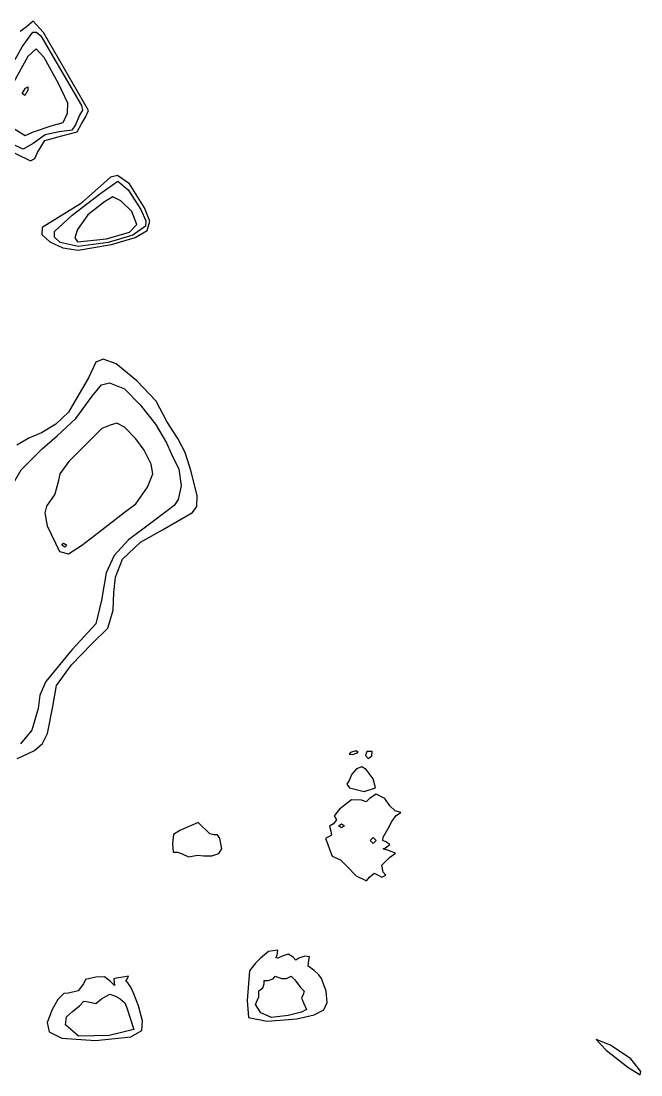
# Model space of a CAD drawing. Extents: x 7 to 148, y 2 to 114.
# Drawn here: x 98.59 to 125.14, y 48.18 to 93.3 of the extents above; entities that cross this region are included whole.
import ezdxf

# ---------------------------------------------------------------- set-up
doc = ezdxf.new("R2010")
doc.units = 0

msp = doc.modelspace()

# ---------------------------------------------------------------- linework, layer by layer
at = {"layer": 'Image'}
for p, q in [((98.801229, 93.041861), (98.555776, 92.851361)), ((99.104817, 93.302382), (98.801229, 93.041861)), ((99.551343, 92.81555), (99.104817, 93.302382)), ((98.640426, 92.194941), (99.088603, 92.825863)), ((99.088603, 92.825863), (99.255792, 92.834087)), ((99.255792, 92.834087), (99.435353, 92.667383)), ((99.435353, 92.667383), (101.171464, 89.680492)), ((101.475314, 89.476435), (99.551343, 92.81555)), ((98.340209, 91.651384), (98.640426, 92.194941)), ((99.228198, 92.117051), (98.877677, 91.780115)), ((99.576862, 91.736836), (99.228198, 92.117051)), ((98.877677, 91.780115), (98.268391, 90.677973)), ((100.195198, 90.635386), (99.576862, 91.736836)), ((98.636542, 90.19463), (98.771673, 90.430469)), ((98.877506, 90.341632), (98.745017, 90.110721)), ((98.771673, 90.430469), (98.878425, 90.488571)), ((98.878425, 90.488571), (98.877506, 90.341632)), ((100.593121, 89.786922), (100.195198, 90.635386)), ((98.745017, 90.110721), (98.636542, 90.19463)), ((98.636542, 90.19463), (98.636542, 90.19463)), ((100.394084, 88.960879), (100.578349, 89.365387)), ((100.578349, 89.365387), (100.593121, 89.786922)), ((101.218733, 89.482383), (101.096132, 89.266907)), ((101.171464, 89.680492), (101.218733, 89.482383)), ((101.352929, 89.182452), (101.475314, 89.476435)), ((97.728269, 89.038762), (98.763542, 88.396304)), ((99.874256, 88.809747), (100.394084, 88.960879)), ((101.096132, 89.266907), (100.92254, 88.855845)), ((101.176539, 88.897089), (101.352929, 89.182452)), ((98.763542, 88.396304), (99.116176, 88.55575)), ((99.116176, 88.55575), (99.874256, 88.809747)), ((99.116176, 88.55575), (99.116176, 88.55575)), ((100.22132, 88.562211), (99.620266, 88.433933)), ((100.764514, 88.629775), (100.22132, 88.562211)), ((100.329186, 88.386031), (100.991656, 88.557506)), ((100.92254, 88.855845), (100.764514, 88.629775)), ((100.991656, 88.557506), (101.176539, 88.897089)), ((98.680043, 87.824348), (98.043876, 88.103969)), ((99.107535, 88.063483), (98.680043, 87.824348)), ((99.620266, 88.433933), (99.107535, 88.063483)), ((99.296531, 87.672056), (99.610062, 88.189398)), ((99.610062, 88.189398), (100.329186, 88.386031)), ((98.325454, 87.647752), (98.992801, 87.322179)), ((99.171026, 87.412212), (99.296531, 87.672067)), ((99.296531, 87.672067), (99.296531, 87.672056)), ((98.992801, 87.322179), (99.171026, 87.412212)), ((102.716769, 86.682746), (102.412838, 86.623294)), ((103.235227, 86.326867), (102.716769, 86.682746)), ((101.999932, 86.245488), (101.13795, 85.476253)), ((102.412838, 86.623294), (101.999932, 86.245488)), ((102.001345, 85.926941), (102.732327, 86.444391)), ((102.732327, 86.444391), (103.170244, 86.075246)), ((103.881215, 85.303729), (103.235227, 86.326867)), ((100.776873, 84.994714), (102.001345, 85.926941)), ((102.519666, 85.776388), (102.165601, 85.561208)), ((102.862959, 85.60125), (102.519666, 85.776388)), ((103.170244, 86.075246), (103.716536, 85.237072)), ((101.13795, 85.476253), (100.161871, 84.878732)), ((102.165601, 85.561208), (101.452787, 85.009222)), ((103.337027, 85.155166), (102.862959, 85.60125)), ((104.105446, 84.72831), (103.881215, 85.303729)), ((100.161871, 84.878732), (99.493625, 84.467281)), ((100.017878, 84.297337), (100.776873, 84.994714)), ((101.452787, 85.009222), (101.007148, 84.382374)), ((103.547203, 84.587275), (103.337027, 85.155166)), ((103.716536, 85.237072), (103.934654, 84.754356)), ((99.493625, 84.467281), (99.48115, 84.162745)), ((103.23885, 84.266081), (103.547203, 84.587275)), ((103.920506, 84.520336), (103.376402, 84.134869)), ((103.934654, 84.754356), (103.920506, 84.520336)), ((103.994596, 84.331427), (104.105446, 84.72831)), ((99.48115, 84.162745), (99.814439, 83.845896)), ((100.021951, 84.043987), (100.017878, 84.297337)), ((100.266374, 83.818799), (100.021951, 84.043987)), ((101.007148, 84.382374), (100.888429, 84.019188)), ((100.888429, 84.019188), (101.011637, 83.845165)), ((101.011637, 83.845165), (102.241838, 83.980658)), ((102.241838, 83.980658), (103.23885, 84.266081)), ((102.241838, 83.980658), (102.241838, 83.980658)), ((103.376402, 84.134869), (102.323014, 83.820442)), ((102.461942, 83.735466), (103.472237, 84.02863)), ((103.472237, 84.02863), (103.994596, 84.331427)), ((99.814439, 83.845896), (100.37135, 83.594676)), ((101.027739, 83.654682), (100.266374, 83.818855)), ((100.266374, 83.818855), (100.266374, 83.818799)), ((100.37135, 83.594676), (101.029743, 83.487028)), ((102.323014, 83.820442), (101.027739, 83.654682)), ((101.029743, 83.487028), (102.461942, 83.735466)), ((102.461942, 83.735466), (102.461942, 83.735466)), ((101.794297, 78.700126), (101.469956, 78.020068)), ((102.098405, 78.824401), (101.794297, 78.700126)), ((102.662712, 78.624475), (102.098405, 78.824401)), ((103.550336, 77.903041), (102.662712, 78.624475)), ((101.469956, 78.020068), (100.616583, 76.549316)), ((101.629569, 77.236903), (102.039218, 77.720256)), ((102.039218, 77.720256), (102.371875, 77.808402)), ((102.371875, 77.808402), (103.02104, 77.552263)), ((104.375519, 77.030167), (103.550336, 77.903041)), ((100.932877, 76.279379), (101.629569, 77.236903)), ((103.02104, 77.552263), (103.693962, 76.874628)), ((103.693962, 76.874628), (104.35027, 76.048002)), ((104.838744, 76.157404), (104.375519, 77.030167)), ((100.616583, 76.549316), (100.083856, 76.040794)), ((100.133217, 75.545037), (100.932877, 76.279379)), ((100.083856, 76.040794), (99.463719, 75.663875)), ((102.052743, 75.858978), (100.630707, 74.443245)), ((102.405141, 75.994191), (102.052743, 75.858978)), ((102.692196, 76.078278), (102.405141, 75.994191)), ((103.012711, 75.910887), (102.692196, 76.078278)), ((103.497792, 75.417934), (103.012711, 75.910887)), ((104.35027, 76.048002), (104.822765, 75.243669)), ((105.29729, 75.425702), (104.838744, 76.157404)), ((98.915834, 75.437738), (98.405932, 75.141405)), ((99.463719, 75.663875), (98.915834, 75.437738)), ((99.491675, 74.987915), (100.133217, 75.545037)), ((103.854167, 74.926516), (103.497792, 75.417934)), ((105.619295, 74.833036), (105.29729, 75.425702)), ((99.187333, 74.691358), (99.491675, 74.987915)), ((104.167182, 74.330572), (103.854167, 74.926516)), ((104.822765, 75.243669), (105.030042, 74.760406)), ((98.596055, 74.079215), (99.187333, 74.691358)), ((105.030042, 74.760406), (105.340504, 74.120458)), ((105.871697, 74.01139), (105.619295, 74.833036)), ((98.111993, 73.248137), (98.596055, 74.079215)), ((100.630707, 74.443245), (100.251974, 73.913479)), ((104.227353, 73.917694), (104.167182, 74.330572)), ((105.340504, 74.120458), (105.43908, 73.397486)), ((106.125765, 72.967959), (105.871697, 74.01139)), ((100.192875, 73.627096), (100.036664, 73.050528)), ((100.251974, 73.913479), (100.192875, 73.627096)), ((104.004476, 73.339553), (104.227353, 73.917694)), ((103.500734, 72.626454), (104.004476, 73.339553)), ((105.43908, 73.397486), (105.31142, 72.810246)), ((100.036664, 73.050528), (99.680957, 72.534845)), ((105.31142, 72.810246), (105.141736, 72.559075)), ((106.110389, 72.510549), (106.125765, 72.967959)), ((99.680957, 72.534845), (99.60766, 72.238941)), ((99.60766, 72.238941), (99.710284, 71.692622)), ((101.913199, 71.411536), (103.000355, 72.266031)), ((103.000355, 72.266031), (103.500734, 72.626454)), ((104.839572, 72.335156), (104.14125, 71.804614)), ((104.640349, 71.513221), (105.928593, 72.252701)), ((105.141736, 72.559075), (104.839572, 72.335156)), ((105.928593, 72.252701), (106.110389, 72.510549)), ((104.14125, 71.804614), (103.192261, 71.091426)), ((99.710284, 71.692622), (100.233669, 70.587371)), ((101.172486, 70.851332), (101.913199, 71.411536)), ((103.700102, 70.990396), (104.640349, 71.513221)), ((100.329874, 70.865744), (100.409542, 70.950411)), ((100.461869, 70.781077), (100.329874, 70.865744)), ((100.329874, 70.865744), (100.329874, 70.865744)), ((100.409542, 70.950411), (100.54154, 70.865744)), ((100.54154, 70.865744), (100.461869, 70.781077)), ((100.617551, 70.496064), (101.172486, 70.851332)), ((101.172486, 70.851332), (101.172486, 70.851332)), ((103.192261, 71.091426), (102.571836, 70.424674)), ((102.929105, 70.258455), (103.700102, 70.990396)), ((100.233669, 70.587371), (100.617551, 70.496064)), ((102.571836, 70.424674), (102.234872, 69.673092)), ((102.629647, 69.483634), (102.929105, 70.258455)), ((102.234872, 69.673092), (102.026642, 68.509347)), ((102.555173, 68.835953), (102.629647, 69.483634)), ((102.532101, 68.079918), (102.555173, 68.835953)), ((102.026642, 68.509347), (101.788419, 67.493348)), ((102.306615, 67.311798), (102.532101, 68.079918)), ((101.788419, 67.493348), (100.773376, 66.393048)), ((101.604404, 66.620018), (102.306615, 67.311798)), ((100.773376, 66.393048), (99.644424, 65.019748)), ((100.74507, 65.732576), (101.604404, 66.620018)), ((100.105163, 64.844999), (100.74507, 65.732576)), ((99.644424, 65.019748), (99.393841, 64.438769)), ((99.949192, 63.953852), (100.105163, 64.844999)), ((99.393841, 64.438769), (99.315137, 63.863388)), ((99.315137, 63.863388), (99.046534, 62.933089)), ((99.718282, 62.801868), (99.949192, 63.953852)), ((99.046534, 62.933089), (98.561755, 62.348465)), ((99.504936, 62.360159), (99.718282, 62.801868)), ((99.161237, 62.061036), (99.504936, 62.360159)), ((98.627023, 61.806422), (99.161237, 62.061036)), ((112.691191, 61.975755), (112.638958, 61.910466)), ((112.638958, 61.910466), (112.797025, 61.892385)), ((112.922644, 62.056045), (112.691191, 61.975755)), ((112.797025, 61.892385), (113.029858, 61.975755)), ((113.029858, 61.975755), (112.922644, 62.056045)), ((113.029858, 61.975755), (113.029858, 61.975755)), ((113.403786, 62.023111), (113.336687, 61.851962)), ((113.336687, 61.851962), (113.451646, 61.727798)), ((113.62259, 62.018054), (113.403786, 62.023111)), ((113.451646, 61.727798), (113.616277, 61.84122)), ((113.616266, 61.841217), (113.62259, 62.018054)), ((113.616277, 61.84122), (113.616266, 61.841217)), ((98.424876, 61.721756), (98.627023, 61.806422)), ((113.18104, 61.374484), (112.960566, 61.287826)), ((113.3714, 61.253481), (113.18104, 61.374484)), ((112.758218, 61.047204), (112.638481, 60.778964)), ((112.960566, 61.287826), (112.758218, 61.047204)), ((113.675436, 60.847349), (113.3714, 61.253481)), ((112.638481, 60.778964), (112.537796, 60.621159)), ((112.537796, 60.621159), (112.649223, 60.472061)), ((112.649223, 60.472061), (113.278798, 60.314781)), ((113.774587, 60.467241), (113.675436, 60.847349)), ((113.278798, 60.314781), (113.774582, 60.467246)), ((113.790772, 60.197757), (113.517217, 60.008038)), ((113.774582, 60.467246), (113.774587, 60.467241)), ((114.167369, 60.013072), (113.790772, 60.197757)), ((112.746817, 59.950857), (112.221123, 59.551319)), ((113.168224, 59.93768), (112.746817, 59.950857)), ((113.376225, 59.86616), (113.168224, 59.93768)), ((113.517217, 60.008038), (113.376225, 59.86616)), ((114.38453, 59.692793), (114.167369, 60.013072)), ((114.617364, 59.478684), (114.38453, 59.692793)), ((112.221123, 59.551319), (111.998487, 59.266415)), ((111.998487, 59.266415), (112.098533, 59.097082)), ((114.469197, 59.028724), (114.659697, 59.289846)), ((114.850197, 59.418584), (114.617364, 59.478684)), ((114.659697, 59.289846), (114.850197, 59.418584)), ((106.178335, 58.990693), (105.388695, 58.638853)), ((106.67986, 58.502757), (106.178335, 58.990693)), ((111.976529, 58.927748), (111.80055, 58.828523)), ((111.80055, 58.828523), (111.858411, 58.61394)), ((112.098533, 59.097082), (111.976529, 58.927748)), ((112.183187, 58.843092), (112.310187, 58.927759)), ((112.310187, 58.758426), (112.183187, 58.843092)), ((112.183187, 58.843092), (112.183187, 58.843092)), ((112.310187, 58.927759), (112.437186, 58.843092)), ((112.437186, 58.843092), (112.310187, 58.758426)), ((114.094243, 58.362631), (114.309595, 58.721551)), ((114.309595, 58.721551), (114.469197, 59.028724)), ((105.11422, 58.471935), (105.071196, 58.083792)), ((105.388695, 58.638853), (105.11422, 58.471935)), ((106.849127, 58.462064), (106.67986, 58.502757)), ((107.000485, 58.457191), (106.849127, 58.462064)), ((107.103127, 58.292927), (107.000485, 58.457191)), ((107.184971, 57.850389), (107.103127, 58.292927)), ((111.886867, 58.446938), (111.629271, 58.294187)), ((111.629271, 58.294187), (111.710001, 58.089407)), ((111.858411, 58.61394), (111.886867, 58.446938)), ((113.537852, 58.208093), (113.664852, 58.335093)), ((113.664852, 58.335093), (113.791851, 58.208093)), ((114.0865, 58.210889), (114.094243, 58.362631)), ((105.071196, 58.083792), (105.100174, 57.720583)), ((107.059709, 57.657753), (107.184971, 57.850389)), ((111.710001, 58.089407), (111.818179, 57.79586)), ((111.818179, 57.79586), (111.917744, 57.548741)), ((113.664852, 58.081093), (113.537852, 58.208093)), ((113.537852, 58.208093), (113.537852, 58.208093)), ((113.791851, 58.208093), (113.664852, 58.081093)), ((114.214867, 58.150965), (114.0865, 58.210889)), ((114.09313, 57.849831), (114.199018, 57.903127)), ((114.321023, 57.787869), (114.09313, 57.849831)), ((114.199018, 57.903127), (114.386673, 58.036944)), ((114.386673, 58.036944), (114.214867, 58.150965)), ((114.619343, 57.670699), (114.321023, 57.787869)), ((105.100174, 57.720583), (105.282862, 57.707653)), ((105.282862, 57.707653), (105.494528, 57.638711)), ((105.494528, 57.638711), (105.75856, 57.514002)), ((105.75856, 57.514002), (106.144059, 57.589488)), ((106.144059, 57.589496), (106.419225, 57.55759)), ((106.144059, 57.589488), (106.144059, 57.589496)), ((106.419225, 57.55759), (106.763376, 57.552721)), ((106.763376, 57.552721), (107.059709, 57.657753)), ((111.917744, 57.548741), (112.267321, 57.390304)), ((112.267321, 57.390304), (112.521321, 57.131997)), ((114.040905, 57.151655), (114.365174, 57.488428)), ((114.365174, 57.488428), (114.619343, 57.670699)), ((112.521321, 57.131997), (112.945199, 56.69379)), ((114.097027, 56.861752), (114.040905, 57.151655)), ((114.210458, 56.726224), (114.097027, 56.861752)), ((112.945199, 56.69379), (113.385655, 56.491855)), ((113.385655, 56.491855), (113.513333, 56.641751)), ((113.513325, 56.641762), (113.71158, 56.8076)), ((113.513333, 56.641751), (113.513325, 56.641762)), ((113.71158, 56.8076), (113.876523, 56.726428)), ((113.876523, 56.726428), (114.045856, 56.641762)), ((114.045856, 56.641762), (114.210458, 56.726224)), ((109.192967, 53.467097), (108.840678, 53.176204)), ((109.586847, 53.514632), (109.192967, 53.467097)), ((109.498696, 53.19515), (109.5615, 53.301021)), ((109.5615, 53.301021), (109.586847, 53.514632)), ((109.770195, 53.2551), (109.585498, 53.170433)), ((110.034597, 53.338965), (109.770195, 53.2551)), ((110.235861, 53.212766), (110.034597, 53.338965)), ((110.74684, 53.2551), (110.489861, 53.170433)), ((110.947351, 53.227383), (110.74684, 53.2551)), ((108.63067, 52.959875), (108.369115, 52.637599)), ((108.840678, 53.176204), (108.63067, 52.959875)), ((109.585498, 53.170433), (109.498696, 53.19515)), ((110.362861, 53.085766), (110.235861, 53.212766)), ((110.489861, 53.170433), (110.362861, 53.085766)), ((110.879583, 52.832995), (110.912257, 53.084018)), ((111.133083, 52.659306), (110.879583, 52.832995)), ((110.912257, 53.084018), (110.947351, 53.227383)), ((101.7897, 52.360402), (101.34123, 52.263694)), ((102.163216, 52.372146), (101.7897, 52.360402)), ((102.41437, 52.180689), (102.163216, 52.372146)), ((103.039204, 52.381939), (102.673664, 52.324924)), ((103.195286, 52.40517), (103.039204, 52.381939)), ((103.142875, 52.306006), (103.195286, 52.40517)), ((108.369115, 52.637599), (108.269366, 51.365636)), ((109.389196, 52.293176), (109.477417, 52.403223)), ((109.477417, 52.403223), (109.740072, 52.302595)), ((109.957644, 52.302595), (110.162677, 52.408327)), ((110.162677, 52.408327), (110.320528, 52.246157)), ((111.336526, 52.461922), (111.133083, 52.659306)), ((111.450284, 52.298232), (111.336526, 52.461922)), ((101.261206, 52.074509), (101.034994, 51.775189)), ((101.34123, 52.263694), (101.261206, 52.074509)), ((102.593205, 52.010117), (102.41437, 52.180689)), ((102.673664, 52.324924), (102.563727, 52.284708)), ((102.563727, 52.284708), (102.578668, 52.133268)), ((102.578668, 52.133268), (102.593205, 52.010117)), ((103.080316, 52.189964), (103.142875, 52.306006)), ((103.164042, 52.124647), (103.080316, 52.189964)), ((103.293203, 51.930925), (103.164042, 52.124647)), ((103.42001, 51.646647), (103.293203, 51.930925)), ((108.771185, 51.776261), (108.938293, 51.900435)), ((108.938293, 51.900435), (109.004492, 52.081436)), ((109.004492, 52.081436), (108.994469, 52.224423)), ((108.994469, 52.224423), (109.168118, 52.220178)), ((109.168118, 52.220178), (109.389196, 52.293176)), ((109.740072, 52.302595), (109.957644, 52.302595)), ((110.320528, 52.246157), (110.550141, 51.916624)), ((110.550141, 51.916624), (110.718908, 51.754972)), ((111.662064, 51.766487), (111.450284, 52.298232)), ((100.415614, 51.654658), (100.167541, 51.401275)), ((100.62523, 51.681447), (100.415614, 51.654658)), ((101.034994, 51.775189), (100.62523, 51.681447)), ((102.035484, 51.433305), (102.39384, 51.636684)), ((102.39384, 51.636684), (102.636916, 51.540962)), ((102.636916, 51.540962), (102.833088, 51.435128)), ((103.62399, 51.13198), (103.42001, 51.646647)), ((108.72092, 51.392435), (108.765912, 51.519435)), ((108.765912, 51.519435), (108.771185, 51.776261)), ((110.667123, 51.613653), (110.600786, 51.464334)), ((110.600786, 51.464334), (110.691518, 51.268833)), ((110.718908, 51.754972), (110.667123, 51.613653)), ((111.704533, 51.28227), (111.662064, 51.766487)), ((100.167541, 51.401275), (99.906541, 50.952685)), ((100.791724, 50.884436), (101.08947, 51.135062)), ((101.08947, 51.135062), (101.274103, 51.327744)), ((101.274103, 51.327744), (101.481746, 51.304395)), ((101.481746, 51.304395), (101.787162, 51.237573)), ((101.787162, 51.237573), (102.035484, 51.433305)), ((102.833088, 51.435128), (103.026445, 51.265435)), ((103.026445, 51.265435), (103.112496, 51.053769)), ((103.112496, 51.053769), (103.416483, 50.116418)), ((103.785936, 50.488088), (103.62399, 51.13198)), ((108.269366, 51.365636), (108.328959, 50.632918)), ((108.635948, 51.193316), (108.72092, 51.392435)), ((108.851224, 50.83806), (108.635948, 51.193316)), ((110.691518, 51.268833), (110.815467, 50.974883)), ((111.552535, 50.964356), (111.704533, 51.28227)), ((99.830793, 50.753203), (99.700587, 50.413629)), ((99.906541, 50.952685), (99.830793, 50.753203)), ((100.485345, 50.317667), (100.529199, 50.668923)), ((100.529199, 50.668923), (100.791724, 50.884436)), ((108.328959, 50.632918), (109.125923, 50.479285)), ((108.851232, 50.838054), (108.851224, 50.83806)), ((109.317307, 50.638274), (108.851232, 50.838054)), ((109.125923, 50.479285), (110.405178, 50.582589)), ((110.024203, 50.724088), (109.317307, 50.638274)), ((110.595702, 50.858676), (110.024203, 50.724088)), ((110.405178, 50.582589), (110.405194, 50.582589)), ((110.405194, 50.582589), (111.141084, 50.751533)), ((110.815467, 50.974883), (110.595702, 50.858676)), ((111.141084, 50.751533), (111.552535, 50.964356)), ((99.700587, 50.413629), (99.793038, 50.025137)), ((101.049539, 49.838907), (100.485345, 50.317667)), ((103.416483, 50.116418), (102.358339, 49.858036)), ((103.758047, 50.071926), (103.785936, 50.488088)), ((99.793038, 50.025137), (100.338451, 49.741956)), ((100.338451, 49.741956), (101.77185, 49.652686)), ((102.358339, 49.858036), (101.049539, 49.838907)), ((101.049539, 49.838907), (101.049539, 49.838907)), ((101.77185, 49.652686), (103.283628, 49.808588)), ((103.283628, 49.808588), (103.758047, 50.071926)), ((103.283628, 49.808588), (103.283628, 49.808588)), ((123.834657, 49.446702), (123.223979, 49.6978)), ((123.223979, 49.6978), (123.651925, 49.236747)), ((123.651925, 49.236747), (124.575323, 48.508023)), ((124.702624, 48.864901), (123.834657, 49.446702)), ((125.137176, 48.316621), (124.702624, 48.864901)), ((124.575323, 48.508023), (125.104489, 48.175106)), ((125.104489, 48.175106), (125.137176, 48.316621)), ((125.137176, 48.316621), (125.137176, 48.316621))]:
    msp.add_line(p, q, dxfattribs=at)

doc.saveas('drawing.dxf')
